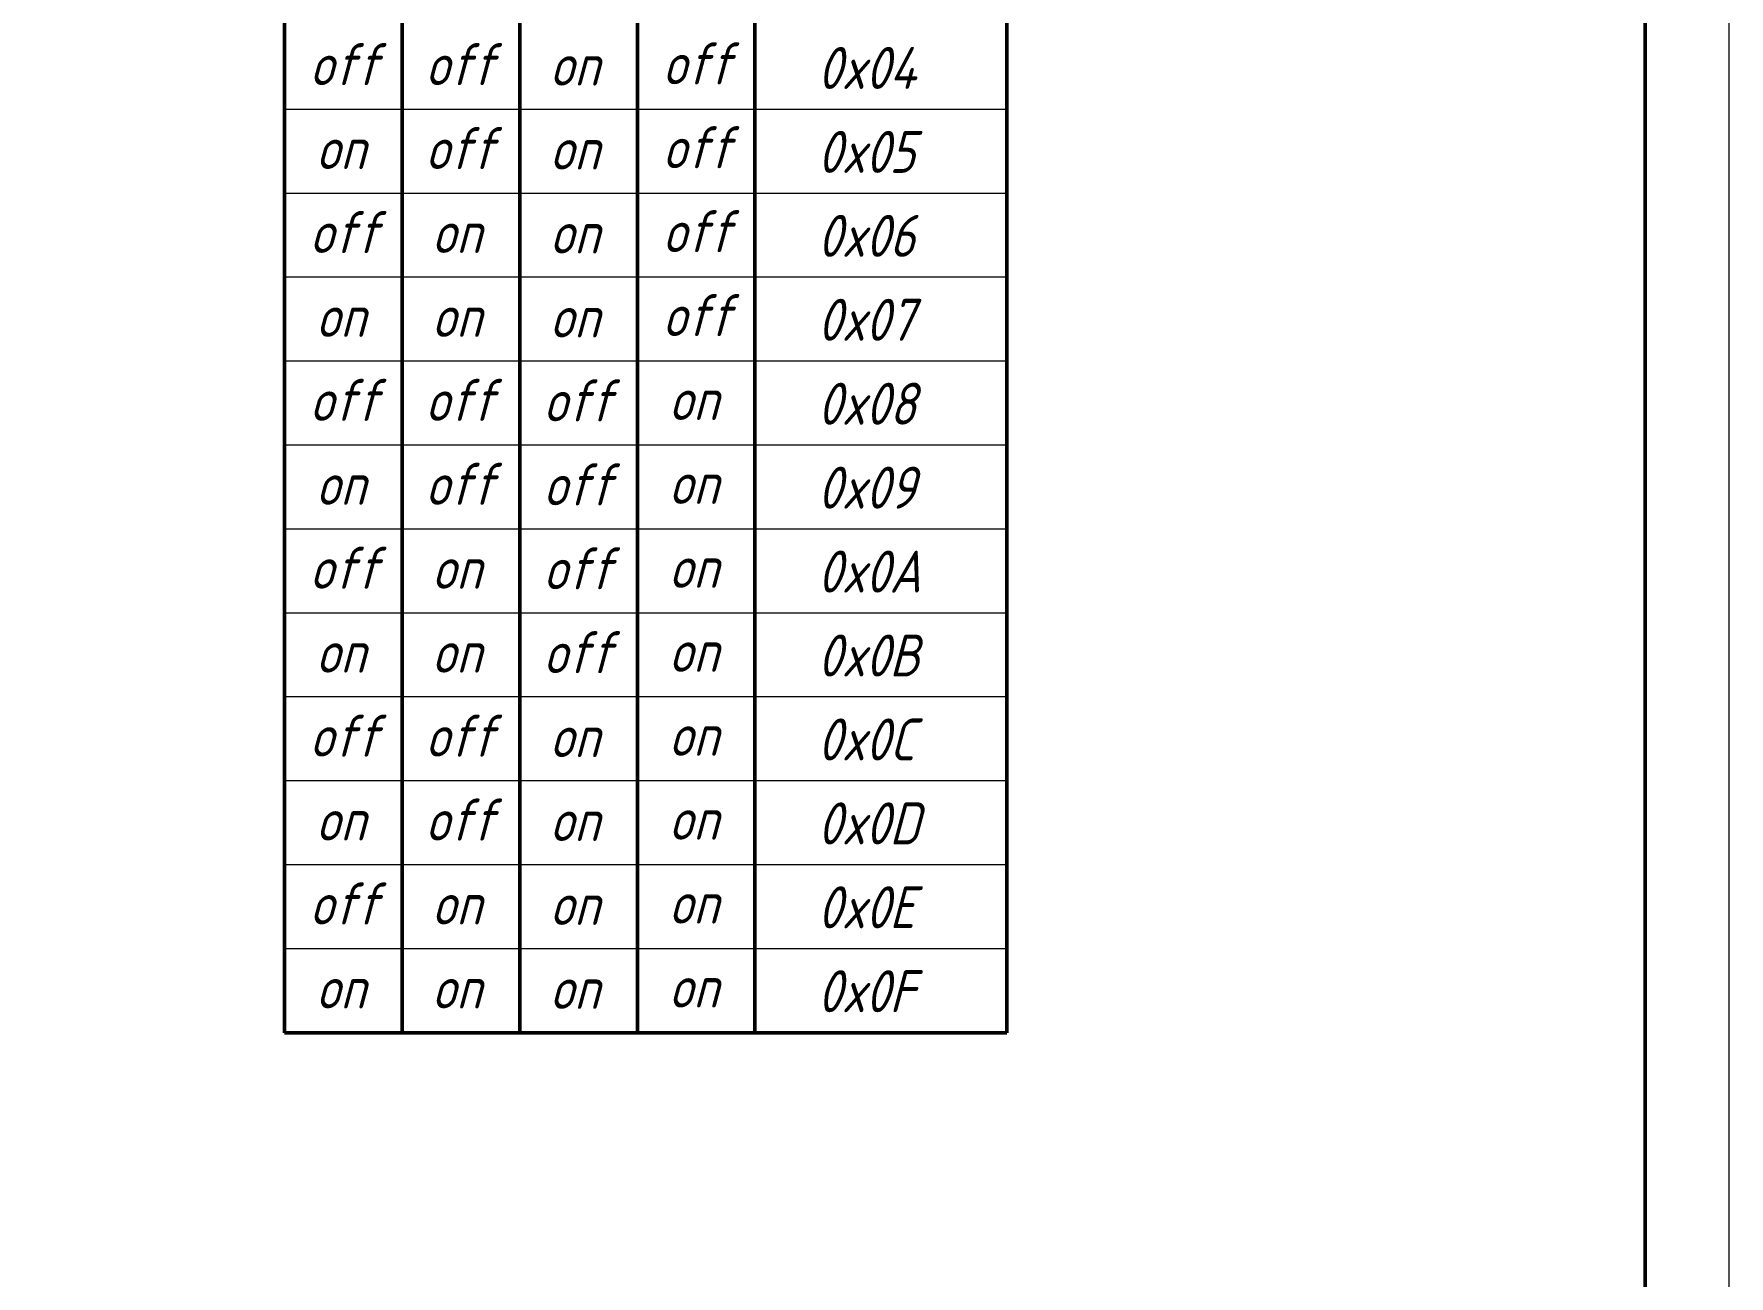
# Model space of a CAD drawing. Header units: millimetres. Extents: x 0 to 866, y 0 to 297.
# Drawn here: x 319.1 to 420, y 148.5 to 222.5 of the extents above; entities that cross this region are included whole.
import ezdxf

# ---------------------------------------------------------------- set-up
doc = ezdxf.new("R2010")
doc.units = ezdxf.units.MM
for name, color, linetype, lineweight in [('OSN25', 2, 'Continuous', 20), ('OSN50', 3, 'Continuous', 50), ('TEXT', 1, 'Continuous', 30)]:
    doc.layers.add(name, color=color, linetype=linetype, lineweight=lineweight)
doc.styles.add('E', font='simplex.shx', dxfattribs={"width": 0.8, "oblique": 15})

msp = doc.modelspace()

# ---------------------------------------------------------------- linework, layer by layer
at = {"layer": 'OSN25', "linetype": 'Continuous'}
for p, q in [((377, 218), (334, 218)), ((377, 213), (334, 213)), ((377, 208), (334, 208)), ((377, 203), (334, 203)), ((377, 198), (334, 198)), ((377, 193), (334, 193)), ((377, 188), (334, 188)), ((377, 183), (334, 183)), ((377, 178), (334, 178)), ((377, 173), (334, 173)), ((377, 168), (334, 168))]:
    msp.add_line(p, q, dxfattribs=at)
msp.add_lwpolyline([(0, 0), (420, 0), (420, 297), (0, 297)], close=True, dxfattribs=at)
at = {"layer": 'OSN50', "linetype": 'Continuous'}
for p, q in [((334, 248), (334, 163)), ((341, 248), (341, 163)), ((348, 248), (348, 163)), ((355, 248), (355, 163)), ((362, 248), (362, 163)), ((377, 248), (377, 163)), ((377, 163), (334, 163))]:
    msp.add_line(p, q, dxfattribs=at)
msp.add_lwpolyline([(20, 5), (415, 5), (415, 292), (20, 292)], close=True, dxfattribs=at)

# ---------------------------------------------------------------- texts
at = {"layer": 'TEXT', "style": 'E', "oblique": 15, "width": 0.8}
for s, p in [('off', (335.45, 219.44)), ('off', (342.34, 219.44)), ('on', (349.74, 219.41)), ('off', (356.46, 219.49)), ('0x04', (365.73, 219.22)), ('off', (356.46, 214.49)), ('on', (335.82, 214.44)), ('off', (342.34, 214.44)), ('on', (349.74, 214.41)), ('0x05', (365.73, 214.22)), ('off', (335.45, 209.44)), ('off', (356.46, 209.49)), ('on', (342.72, 209.44)), ('on', (349.74, 209.41)), ('0x06', (365.73, 209.22)), ('off', (356.46, 204.49)), ('on', (335.82, 204.44)), ('on', (342.72, 204.44)), ('on', (349.74, 204.41)), ('0x07', (365.73, 204.22)), ('off', (335.45, 199.44)), ('off', (342.34, 199.44)), ('off', (349.36, 199.41)), ('on', (356.83, 199.49)), ('0x08', (365.73, 199.22)), ('off', (342.34, 194.44)), ('off', (349.36, 194.41)), ('on', (335.82, 194.44)), ('on', (356.83, 194.49)), ('0x09', (365.73, 194.22)), ('off', (335.45, 189.44)), ('off', (349.36, 189.41)), ('on', (342.72, 189.44)), ('on', (356.83, 189.49)), ('0x0A', (365.73, 189.22)), ('off', (349.36, 184.41)), ('0x0B', (365.73, 184.22)), ('on', (335.82, 184.44)), ('on', (342.72, 184.44)), ('on', (356.83, 184.49)), ('off', (335.45, 179.44)), ('off', (342.34, 179.44)), ('0x0C', (365.73, 179.22)), ('on', (349.74, 179.41)), ('on', (356.83, 179.49)), ('off', (342.34, 174.44)), ('0x0D', (365.73, 174.22)), ('on', (335.82, 174.44)), ('on', (349.74, 174.41)), ('on', (356.83, 174.49)), ('off', (335.45, 169.44)), ('0x0E', (365.73, 169.22)), ('on', (342.72, 169.44)), ('on', (349.74, 169.41)), ('on', (356.83, 169.49)), ('0x0F', (365.73, 164.22)), ('on', (335.82, 164.44)), ('on', (342.72, 164.44)), ('on', (349.74, 164.41)), ('on', (356.83, 164.49))]:
    msp.add_text(s, height=2.5, dxfattribs=at).set_placement(p)

doc.saveas('drawing.dxf')
